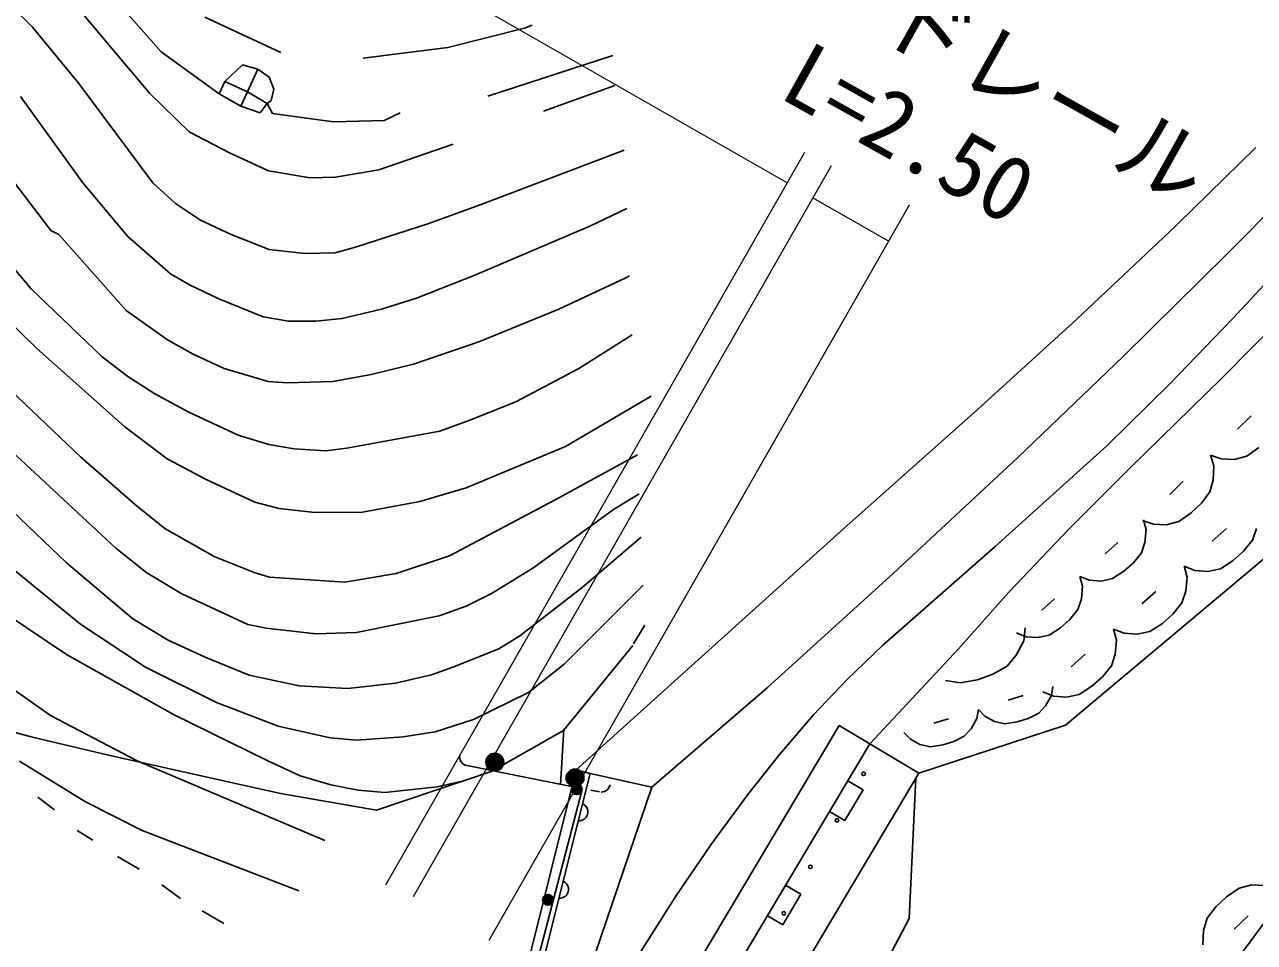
# Model space of a CAD drawing. Units: millimetres, scale not verified. Extents: x 40000 to 680000, y 20000 to 380000.
# Drawn here: x 202386 to 236845, y 292181 to 317878 of the extents above; entities that cross this region are included whole.
import ezdxf
from ezdxf.enums import TextEntityAlignment as Align

# ---------------------------------------------------------------- set-up
doc = ezdxf.new("R2010")
doc.units = ezdxf.units.MM
doc.header["$LTSCALE"] = 1000
doc.linetypes.add('CHAIN', pattern=[18.5, 12, -1.5, 3.5, -1.5])
for name, color, linetype, lineweight in [('M-BGD', 7, 'Continuous', 25), ('M-BMK', 2, 'CHAIN', 13), ('M-STR-HTXT', 7, 'Continuous', 13)]:
    doc.layers.add(name, color=color, linetype=linetype, lineweight=lineweight)
doc.styles.add('ＭＳ ゴシック', font='')
doc.styles.get('ＭＳ ゴシック').set_extended_font_data('MS Gothic')

msp = doc.modelspace()

# ---------------------------------------------------------------- linework, layer by layer
at = {"layer": 'M-BGD'}
for p, q in [((202419, 320089), (205890, 315956)), ((202612, 317808), (201705, 318719)), ((205155, 318308), (206212, 317117)), ((207433, 318090), (209564, 317101)), ((203908, 316226), (202612, 317808)), ((216391, 317782), (214247, 317237)), ((216607, 317861), (216391, 317782)), ((206212, 317117), (207837, 315943)), ((214247, 317237), (211870, 316940)), ((208495, 316757), (207997, 316288)), ((208925, 316628), (208495, 316757)), ((218866, 317011), (215366, 315877)), ((208925, 316628), (208630, 315994)), ((208925, 316628), (209243, 316410)), ((209243, 316410), (209367, 316072)), ((205977, 313446), (203908, 316226)), ((207997, 316288), (207837, 315943)), ((207997, 316288), (208630, 315994)), ((208630, 315994), (208443, 315591)), ((208630, 315994), (209180, 315669)), ((209367, 316072), (209291, 315758)), ((218922, 316173), (216926, 315452)), ((204017, 313446), (202271, 315866)), ((205890, 315956), (207000, 314881)), ((207837, 315943), (208443, 315591)), ((209180, 315669), (208988, 315408)), ((209180, 315669), (209291, 315758)), ((209180, 315669), (209330, 315389)), ((208988, 315408), (208443, 315591)), ((211041, 315155), (209330, 315389)), ((212909, 315408), (212460, 315196)), ((212460, 315196), (211041, 315155)), ((236085, 311464), (239599, 315009)), ((207000, 314881), (208125, 314288)), ((208125, 314288), (209219, 313780)), ((212315, 313813), (214396, 314527)), ((219185, 314362), (215227, 312862)), ((236890, 314440), (234677, 312281)), ((203119, 312113), (201730, 313947)), ((209219, 313780), (210390, 313587)), ((210390, 313587), (211099, 313607)), ((211099, 313607), (212315, 313813)), ((205282, 311948), (204017, 313446)), ((206619, 312868), (205977, 313446)), ((236220, 309627), (239615, 313286)), ((207314, 312405), (206619, 312868)), ((215227, 312862), (213709, 312307)), ((219257, 312727), (218227, 312239)), ((202570, 310478), (200982, 312335)), ((208178, 312004), (207314, 312405)), ((213709, 312307), (211654, 311650)), ((218227, 312239), (215000, 310867)), ((234622, 312226), (231870, 309634)), ((234670, 312273), (234622, 312226)), ((203349, 312006), (203119, 312113)), ((205229, 309873), (203349, 312006)), ((206477, 310904), (205282, 311948)), ((209241, 311580), (208178, 312004)), ((210239, 311467), (209241, 311580)), ((211654, 311650), (211091, 311492)), ((211091, 311492), (210239, 311467)), ((233167, 308584), (236085, 311464)), ((207026, 310579), (206477, 310904)), ((215000, 310867), (213371, 310223)), ((219339, 310847), (219235, 310791)), ((204556, 308575), (202570, 310478)), ((207833, 310204), (207026, 310579)), ((219235, 310791), (217358, 309913)), ((235932, 307977), (238453, 310531)), ((202716, 308820), (201225, 310283)), ((209069, 309701), (207833, 310204)), ((213371, 310223), (212386, 309910)), ((206389, 309055), (205229, 309873)), ((212386, 309910), (211286, 309651)), ((217358, 309913), (215112, 308995)), ((199779, 309743), (203956, 305774)), ((209783, 309579), (209069, 309701)), ((210550, 309573), (209783, 309579)), ((211286, 309651), (210550, 309573)), ((231870, 309634), (229070, 307079)), ((234481, 307831), (236220, 309627)), ((219411, 309194), (217917, 308253)), ((205194, 306619), (202716, 308820)), ((207111, 308650), (206389, 309055)), ((215112, 308995), (213283, 308374)), ((205282, 308028), (204556, 308575)), ((207975, 308248), (207111, 308650)), ((230215, 305755), (233167, 308584)), ((209207, 307887), (207975, 308248)), ((212098, 308084), (211025, 307882)), ((213283, 308374), (212098, 308084)), ((217917, 308253), (216154, 307321)), ((206035, 307539), (205282, 308028)), ((209748, 307845), (209207, 307887)), ((211025, 307882), (209748, 307845)), ((232706, 306084), (234481, 307831)), ((233366, 305464), (235932, 307977)), ((206988, 307027), (206035, 307539)), ((219940, 307472), (217538, 306067)), ((204939, 303218), (200589, 307267)), ((216154, 307321), (214863, 306801)), ((229070, 307079), (225341, 303766)), ((208370, 306385), (206988, 307027)), ((214863, 306801), (214020, 306492)), ((236373, 306555), (236753, 306921)), ((206385, 305716), (205194, 306619)), ((209229, 306126), (208370, 306385)), ((214020, 306492), (211420, 306019)), ((209943, 306005), (209229, 306126)), ((210826, 305945), (209943, 306005)), ((211420, 306019), (210826, 305945)), ((217538, 306067), (214759, 304908)), ((229584, 303265), (232706, 306084)), ((236974, 306035), (236629, 305795)), ((203956, 305774), (205501, 304427)), ((207452, 305151), (206385, 305716)), ((219559, 305830), (217257, 304569)), ((226721, 302508), (230215, 305755)), ((235914, 305719), (235613, 305823)), ((235613, 305823), (235710, 305523)), ((236278, 305703), (235914, 305719)), ((236629, 305795), (236278, 305703)), ((231639, 303740), (233366, 305464)), ((235710, 305523), (235688, 305126)), ((203559, 302808), (201280, 304986)), ((208834, 304509), (207452, 305151)), ((234472, 304725), (234853, 305091)), ((235688, 305126), (235593, 304797)), ((214759, 304908), (213464, 304529)), ((219607, 304736), (218884, 304304)), ((235593, 304797), (235359, 304479)), ((205501, 304427), (206315, 303769)), ((209521, 304330), (208834, 304509)), ((210518, 304217), (209521, 304330)), ((213464, 304529), (211853, 304227)), ((214291, 303006), (217257, 304569)), ((218884, 304304), (216659, 302677)), ((235359, 304479), (235074, 304205)), ((211853, 304227), (210518, 304217)), ((234014, 303889), (233712, 303993)), ((233734, 304013), (233811, 303738)), ((234729, 303964), (234377, 303873)), ((235074, 304205), (234729, 303964)), ((206315, 303769), (207701, 302985)), ((225341, 303766), (217841, 297008)), ((229964, 301984), (231639, 303740)), ((233811, 303738), (233777, 303382)), ((234377, 303873), (234014, 303889)), ((235665, 303416), (236061, 303768)), ((236900, 303771), (236792, 303444)), ((219660, 303525), (218010, 302120)), ((226426, 300496), (229584, 303265)), ((231554, 298263), (237750, 303465)), ((232666, 303062), (233022, 303379)), ((233777, 303382), (233680, 303088)), ((236792, 303444), (236544, 303135)), ((205811, 302533), (204939, 303218)), ((207701, 302985), (208822, 302535)), ((212800, 302508), (214291, 303006)), ((233680, 303088), (233457, 302810)), ((236544, 303135), (236247, 302871)), ((203950, 301087), (201768, 302870)), ((205423, 301243), (203559, 302808)), ((216659, 302677), (215486, 301961)), ((233190, 302572), (232871, 302367)), ((233457, 302810), (233190, 302572)), ((235172, 302597), (234875, 302712)), ((234875, 302712), (234960, 302407)), ((235536, 302566), (235172, 302597)), ((235892, 302644), (235536, 302566)), ((236247, 302871), (235892, 302644)), ((185567, 302431), (202609, 297928)), ((206794, 301936), (205811, 302533)), ((208822, 302535), (209252, 302405)), ((209252, 302405), (211358, 302268)), ((211358, 302268), (212800, 302508)), ((223194, 299311), (226721, 302508)), ((232223, 302325), (231955, 302429)), ((231955, 302429), (232032, 302155)), ((232550, 302297), (232223, 302325)), ((232871, 302367), (232550, 302297)), ((234960, 302407), (234923, 302011)), ((208637, 301081), (206794, 301936)), ((215486, 301961), (214758, 301599)), ((218010, 302120), (216260, 300762)), ((219718, 302186), (217504, 299975)), ((228556, 300404), (229964, 301984)), ((232032, 302155), (231998, 301798)), ((233689, 301657), (234084, 302009)), ((234923, 302011), (234815, 301685)), ((214758, 301599), (213999, 301322)), ((230887, 301479), (231243, 301796)), ((231998, 301798), (231901, 301504)), ((234815, 301685), (234567, 301376)), ((201909, 301355), (203561, 300238)), ((206406, 300647), (205423, 301243)), ((213999, 301322), (211683, 300857)), ((231678, 301226), (231411, 300989)), ((231901, 301504), (231678, 301226)), ((234567, 301376), (234271, 301112)), ((205774, 299890), (203950, 301087)), ((209151, 300982), (208637, 301081)), ((210548, 300824), (209151, 300982)), ((211683, 300857), (210548, 300824)), ((219746, 301034), (219448, 300542)), ((219768, 301061), (219746, 301034)), ((219746, 301034), (219769, 301023)), ((230444, 300741), (230176, 300846)), ((230421, 300991), (230381, 300628)), ((231411, 300989), (231092, 300784)), ((233196, 300837), (232898, 300953)), ((232898, 300953), (232983, 300648)), ((233559, 300807), (233196, 300837)), ((233915, 300884), (233559, 300807)), ((234271, 301112), (233915, 300884)), ((207442, 300165), (206406, 300647)), ((216260, 300762), (215673, 300404)), ((219432, 300498), (217484, 298112)), ((225438, 299542), (226426, 300496)), ((230381, 300628), (230170, 300219)), ((230771, 300714), (230444, 300741)), ((231092, 300784), (230771, 300714)), ((232983, 300648), (232946, 300252)), ((203561, 300238), (206563, 298564)), ((208678, 299662), (207442, 300165)), ((215673, 300404), (214382, 299884)), ((221579, 300478), (221564, 300465)), ((226068, 297738), (228556, 300404)), ((230170, 300219), (229914, 299916)), ((231712, 299897), (232107, 300249)), ((232946, 300252), (232838, 299926)), ((207763, 298896), (205774, 299890)), ((214382, 299884), (213792, 299668)), ((217504, 299975), (216504, 299179)), ((229914, 299916), (229515, 299692)), ((232838, 299926), (232590, 299617)), ((201636, 299571), (203115, 298534)), ((210079, 299361), (208678, 299662)), ((213792, 299668), (212776, 299440)), ((224494, 298548), (225438, 299542)), ((228604, 299446), (228189, 299516)), ((229083, 299537), (228604, 299446)), ((229515, 299692), (229083, 299537)), ((232590, 299617), (232294, 299353)), ((211445, 299287), (210079, 299361)), ((212776, 299440), (211445, 299287)), ((216504, 299179), (214964, 298424)), ((219966, 296528), (223194, 299311)), ((231219, 299078), (230921, 299194)), ((231198, 299350), (231158, 299092)), ((231939, 299125), (231583, 299047)), ((232294, 299353), (231939, 299125)), ((209487, 298236), (207763, 298896)), ((229946, 298962), (230363, 299091)), ((230994, 298807), (230802, 298598)), ((231158, 299092), (230994, 298807)), ((231583, 299047), (231219, 299078)), ((203115, 298534), (205538, 297269)), ((206563, 298564), (209185, 297276)), ((214964, 298424), (213894, 298080)), ((223546, 297452), (224494, 298548)), ((227860, 298316), (228277, 298445)), ((229072, 298446), (228908, 298161)), ((229112, 298704), (229072, 298446)), ((229296, 298515), (229112, 298704)), ((229559, 298368), (229296, 298515)), ((230510, 298451), (230197, 298354)), ((230802, 298598), (230510, 298451)), ((210945, 297909), (209487, 298236)), ((213894, 298080), (212990, 297940)), ((215583, 297035), (217484, 298112)), ((217500, 298156), (217403, 296591)), ((220010, 289529), (225209, 298250)), ((225209, 298250), (227442, 296919)), ((231554, 298263), (227442, 296919)), ((228908, 298161), (228716, 297952)), ((229853, 298305), (229559, 298368)), ((230197, 298354), (229853, 298305)), ((202609, 297928), (204736, 297424)), ((211685, 297846), (210945, 297909)), ((212990, 297940), (211685, 297846)), ((220841, 288971), (226068, 297738)), ((227210, 297869), (227026, 298058)), ((227473, 297722), (227210, 297869)), ((228424, 297805), (228111, 297708)), ((228716, 297952), (228424, 297805)), ((204736, 297424), (209555, 296349)), ((214576, 297383), (214581, 297425)), ((214578, 297330), (214576, 297383)), ((222649, 296323), (223546, 297452)), ((227766, 297659), (227473, 297722)), ((228111, 297708), (227766, 297659)), ((202243, 297259), (204094, 296120)), ((205538, 297269), (210801, 295036)), ((209185, 297276), (210107, 296848)), ((214594, 297284), (214578, 297330)), ((214617, 297237), (214594, 297284)), ((214648, 297200), (214617, 297237)), ((214688, 297167), (214648, 297200)), ((214729, 297146), (214688, 297167)), ((214777, 297131), (214729, 297146)), ((215023, 297083), (214777, 297131)), ((215023, 297083), (215513, 296986)), ((210107, 296848), (210966, 296589)), ((212245, 295879), (215513, 296986)), ((213950, 296533), (214656, 296695)), ((217760, 296540), (215513, 296986)), ((217841, 297008), (215669, 288326)), ((216057, 288229), (218229, 296911)), ((218229, 296911), (217841, 297008)), ((219966, 296528), (218229, 296911)), ((222172, 288078), (227442, 296919)), ((225882, 296450), (225453, 296706)), ((227174, 292850), (227361, 296783)), ((209555, 296349), (212245, 295879)), ((210966, 296589), (211737, 296441)), ((211737, 296441), (212478, 296377)), ((212478, 296377), (213950, 296533)), ((219966, 296528), (217051, 287974)), ((218496, 296395), (218251, 296443)), ((218585, 296392), (218540, 296390)), ((218635, 296405), (218585, 296392)), ((218680, 296430), (218635, 296405)), ((218715, 296456), (218680, 296430)), ((218751, 296500), (218715, 296456)), ((218776, 296547), (218751, 296500)), ((218790, 296591), (218776, 296547)), ((225370, 295591), (225882, 296450)), ((202755, 296251), (203220, 295895)), ((204094, 296120), (205680, 295313)), ((218019, 296068), (218069, 296035)), ((218069, 296035), (218110, 295994)), ((221617, 294915), (222649, 296323)), ((218120, 295685), (218077, 295639)), ((218110, 295994), (218151, 295935)), ((218151, 295738), (218120, 295685)), ((218151, 295935), (218167, 295874)), ((218170, 295813), (218151, 295738)), ((218167, 295874), (218170, 295813)), ((224941, 295847), (225370, 295591)), ((203862, 295318), (204296, 295046)), ((205680, 295313), (210075, 293623)), ((217958, 295588), (217897, 295583)), ((218012, 295605), (217958, 295588)), ((218077, 295639), (218012, 295605)), ((220636, 293474), (221617, 294915)), ((204991, 294583), (205598, 294232)), ((206235, 293796), (206758, 293413)), ((217476, 293898), (217527, 293865)), ((217527, 293865), (217567, 293824)), ((217567, 293824), (217608, 293764)), ((217608, 293764), (217624, 293704)), ((217627, 293642), (217608, 293567)), ((217624, 293704), (217627, 293642)), ((224140, 293528), (223711, 293784)), ((236059, 293458), (236414, 293702)), ((236414, 293702), (236775, 293793)), ((236775, 293793), (237147, 293774)), ((217415, 293417), (217354, 293413)), ((217469, 293434), (217415, 293417)), ((217534, 293468), (217469, 293434)), ((217577, 293514), (217534, 293468)), ((217608, 293567), (217577, 293514)), ((219103, 291061), (220636, 293474)), ((223628, 292669), (224140, 293528)), ((235765, 293179), (236059, 293458)), ((207364, 293061), (207971, 292710)), ((223199, 292925), (223628, 292669)), ((235522, 292855), (235765, 293179)), ((236671, 292921), (236279, 292548)), ((224774, 288301), (227174, 292850)), ((235422, 292518), (235522, 292855)), ((236157, 291435), (237121, 292724)), ((235398, 292112), (235422, 292518))]:
    msp.add_line(p, q, dxfattribs=at)
msp.add_lwpolyline([(218002, 296429), (216043, 288908), (211181, 290148)], dxfattribs=at)
for centre, radius in [((215561, 297229), 249), ((215561, 297229), 220), ((215561, 297229), 191), ((215561, 297229), 161), ((215561, 297229), 132), ((215561, 297229), 97.5), ((215561, 297229), 67.5), ((215561, 297229), 38.7), ((215561, 297229), 7.5), ((217809, 296784), 249), ((217809, 296784), 220), ((217809, 296784), 191), ((217809, 296784), 161), ((217809, 296784), 132), ((217809, 296784), 97.5), ((217809, 296784), 67.5), ((217809, 296784), 38.7), ((217809, 296784), 7.5), ((225897, 296899), 49.8), ((217857, 296467), 149), ((217857, 296467), 132), ((217857, 296467), 115), ((217857, 296467), 96.8), ((217857, 296467), 79.5), ((217857, 296467), 58.5), ((217857, 296467), 40.5), ((217857, 296467), 23.2), ((217857, 296467), 4.5), ((225151, 295598), 49.8), ((224405, 294296), 49.8), ((217051, 293373), 149), ((217051, 293373), 132), ((217051, 293373), 115), ((217051, 293373), 96.8), ((217051, 293373), 79.5), ((217051, 293373), 58.5), ((217051, 293373), 40.5), ((217051, 293373), 23.2), ((217051, 293373), 4.5), ((223659, 292995), 49.8)]:
    msp.add_circle(centre, radius, dxfattribs=at)
at = {"layer": 'M-BMK'}
msp.add_arc((273099, 479774), 210500, 236.25565, 277.62512, dxfattribs=at)
at = {"layer": 'M-STR-HTXT'}
for p, q in [((223750, 313446), (147662, 356969)), ((224238, 314300), (212503, 293785)), ((224982, 313923), (213277, 293460)), ((224473, 313032), (226599, 311816)), ((227175, 312822), (215396, 292230))]:
    msp.add_line(p, q, dxfattribs=at)

# ---------------------------------------------------------------- texts
at = {"layer": 'M-STR-HTXT', "style": 'ＭＳ ゴシック'}
for s, p in [('ガードレール', (221578, 319590)), ('L=2.50', (223203, 315385))]:
    msp.add_text(s, height=1833, rotation=330.8, dxfattribs=at).set_placement(p, align=Align.BOTTOM_LEFT)

doc.saveas('drawing.dxf')
